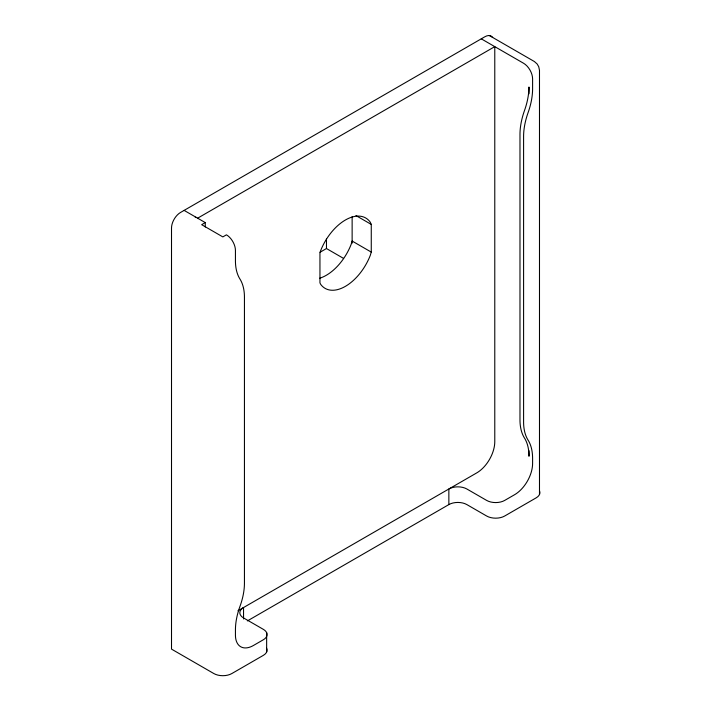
<?xml version="1.0" encoding="UTF-8"?>
<svg xmlns="http://www.w3.org/2000/svg" width="711" height="711" viewBox="0 0 711 711"><rect width="100%" height="100%" fill="white"/><g stroke="black" fill="none" stroke-linecap="round" stroke-linejoin="round"><path stroke-width="1.07" d="M371.266 252.094L370.315 255.302A40.625 23.454 -60 0 1 320.563 284.178L319.95 282.818L319.95 252.885L320.492 251.054A40.625 23.454 -60 0 1 370.244 222.17L371.266 224.418L371.266 252.094L352.132 241.047L351.19 244.255A40.625 23.454 -60 0 1 319.817 278.179M195.249 217.486L195.827 217.148M197.622 218.188L494.776 46.633L494.776 441.691A25.463 14.7 -60 0 1 476.77 472.877L237.963 610.758M205.275 227.005L205.275 222.605L201.675 224.685L222.836 236.905L226.436 234.826A12.736 7.35 60 0 1 235.439 250.423L235.439 260.813A54.116 31.24 -60 0 0 239.936 279.005A54.116 31.24 -60 0 1 244.442 297.198L244.442 583.1A54.116 31.24 -60 0 1 239.936 606.492A54.116 31.24 -60 0 0 235.439 629.884L235.439 635.083A25.463 14.7 -60 0 0 253.445 645.481L263.346 639.758A12.736 7.35 0 0 0 263.346 629.359L243.544 617.93A12.736 7.35 0 0 1 243.544 607.532L243.544 618.97M320.039 252.254L326.473 248.539L343.582 258.422M247.384 620.907L448.854 504.588A12.736 7.35 0 0 1 466.86 504.588L486.671 516.026A12.736 7.35 0 0 0 504.677 516.026L536.192 497.833A12.736 7.35 0 0 0 539.489 490.732M489.372 35.55L534.388 61.537L537.152 63.99L538.742 66.745L539.489 70.362L539.489 494.536M481.267 38.838L523.589 63.27A12.736 7.35 60 0 1 532.592 78.859L532.592 89.257A56.658 32.715 -60 0 1 528.086 112.649A56.622 32.697 -60 0 0 523.589 136.548L523.589 421.934A54.116 31.24 -60 0 0 528.086 440.136A54.116 31.24 -60 0 1 532.592 458.328L532.592 463.519A25.463 14.7 -60 0 1 514.586 494.714L504.677 500.428A12.736 7.35 0 0 1 486.671 500.428L466.86 488.99A12.736 7.35 0 0 0 448.854 488.99L448.854 504.588M355.962 215.575L371.266 224.418M184.122 210.394L205.275 222.605M528.984 87.177L528.984 93.825M528.984 450.703L528.984 456.249A54.116 31.24 -60 0 0 524.487 438.056A54.116 31.24 -60 0 1 519.981 419.854L519.981 134.468A56.622 32.697 -60 0 1 524.487 110.569A56.658 32.715 -60 0 0 528.957 87.195M352.132 216.686L352.132 243.171M326.473 238.674L326.473 248.539M266.643 632.657L266.643 652.058M492.67 37.452A12.736 7.35 -60 0 0 484.866 36.759L180.514 212.473A12.736 7.35 -60 0 0 171.511 228.071L171.511 649.116L213.833 673.548A12.736 7.35 0 0 0 231.839 673.548L263.346 655.355A12.736 7.35 0 0 0 266.643 648.254"/></g></svg>
